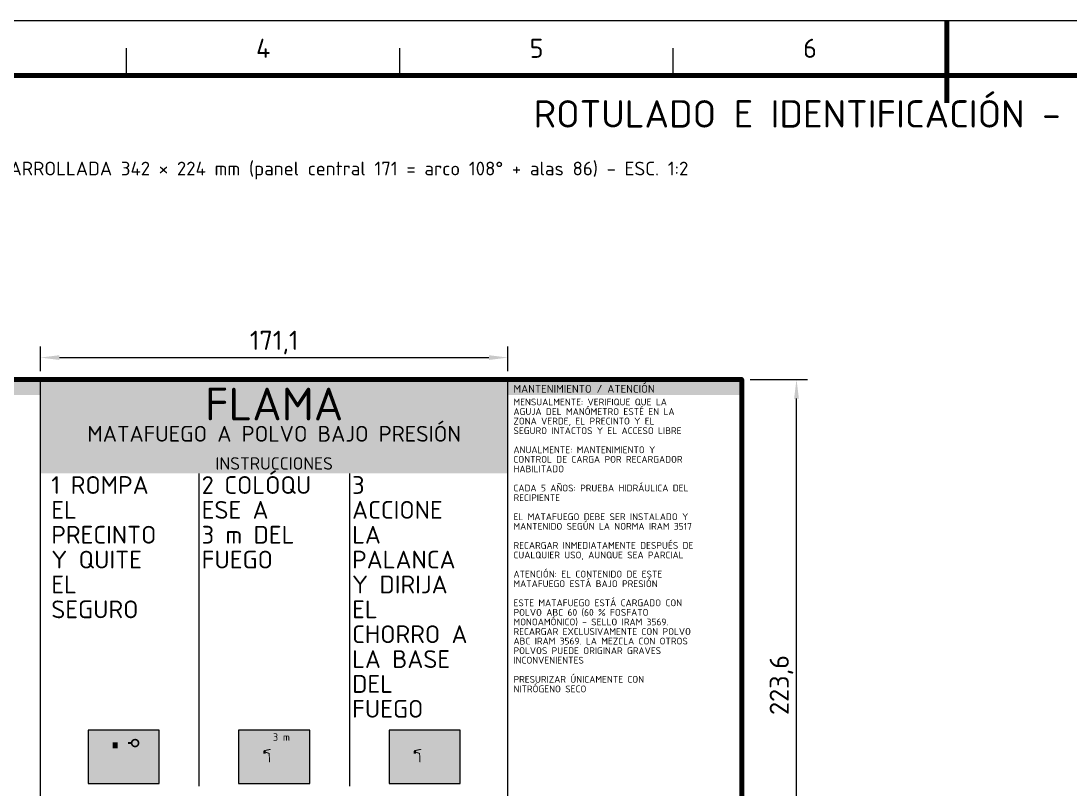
# Model space of a CAD drawing. Header units: millimetres. Extents: x 0 to 2208, y 0 to 420.
# Drawn here: x 1741.7 to 1933.6, y 279.5 to 420 of the extents above; entities that cross this region are included whole.
import ezdxf
from ezdxf.enums import TextEntityAlignment as Align

# ---------------------------------------------------------------- set-up
doc = ezdxf.new("R2010")
doc.units = ezdxf.units.MM
for name, color, linetype, lineweight in [('01-VISIBLE', 7, 'CONTINUOUS', 70), ('04-COTA', 3, 'CONTINUOUS', 18), ('06-TEXTO', 7, 'CONTINUOUS', 25), ('07-RECUADRO', 7, 'CONTINUOUS', 70), ('08-FINA', 5, 'CONTINUOUS', 18), ('13-GRAFICA', 30, 'CONTINUOUS', 18)]:
    doc.layers.add(name, color=color, linetype=linetype, lineweight=lineweight)
doc.styles.add('ISO3098', font='isocpeur.ttf')
doc.dimstyles.new('FLAMA-IRAM', dxfattribs={"dimtxt": 3.5, "dimasz": 3.5, "dimexe": 2, "dimexo": 1.5, "dimgap": 1, "dimtad": 1, "dimdec": 1, "dimtxsty": 'ISO3098', "dimblk": 'IRAM_FLECHA', "dimblk1": 'IRAM_FLECHA', "dimblk2": 'IRAM_FLECHA', "dimcen": 2.5, "dimclrd": 256, "dimclre": 256, "dimclrt": 256, "dimazin": 3, "dimtfac": 1, "dimtmove": 0, "dimatfit": 3, "dimlwd": 18, "dimlwe": 18})

# ---------------------------------------------------------------- blocks, each defined once
blk = doc.blocks.new('IRAM_FLECHA')
blk.add_solid([(0, 0), (-1, 0.125), (-1, -0.125)])

msp = doc.modelspace()

# ---------------------------------------------------------------- hatches: boundary and pattern name
at = {"layer": '13-GRAFICA', "true_color": 0xc81e2d}
h = msp.add_hatch(color=7, dxfattribs=at)
h.dxf.hatch_style = 1
h.paths.add_polyline_path([(1745.235, 351.574), (1745.235, 354.412), (1702.47, 354.412), (1702.47, 351.574)])
h = msp.add_hatch(color=7, dxfattribs=at)
h.dxf.hatch_style = 1
h.paths.add_polyline_path([(1830.765, 340.858), (1830.765, 354.412), (1745.235, 354.412), (1745.235, 340.858)])
h = msp.add_hatch(color=7, dxfattribs=at)
h.dxf.hatch_style = 1
h.paths.add_polyline_path([(1873.53, 351.574), (1873.53, 354.412), (1830.765, 354.412), (1830.765, 351.574)])
at = {"layer": '13-GRAFICA', "true_color": 0xffd200}
h = msp.add_hatch(color=7, dxfattribs=at)
h.dxf.hatch_style = 1
h.paths.add_polyline_path([(1830.765, 337.218), (1830.765, 340.858), (1745.235, 340.858), (1745.235, 337.218)])
at = {"layer": '13-GRAFICA', "true_color": 0xffffff}
h = msp.add_hatch(color=7, dxfattribs=at)
h.dxf.hatch_style = 1
h.paths.add_polyline_path([(1766.99, 280.468), (1766.99, 290.218), (1753.99, 290.218), (1753.99, 280.468)])
h = msp.add_hatch(color=7, dxfattribs=at)
h.dxf.hatch_style = 1
h.paths.add_polyline_path([(1794.5, 280.468), (1794.5, 290.218), (1781.5, 290.218), (1781.5, 280.468)])
h = msp.add_hatch(color=7, dxfattribs=at)
h.dxf.hatch_style = 1
h.paths.add_polyline_path([(1822.01, 280.468), (1822.01, 290.218), (1809.01, 290.218), (1809.01, 280.468)])
at = {"layer": '13-GRAFICA', "true_color": 0xcba23e}
h = msp.add_hatch(color=7, dxfattribs=at)
h.dxf.hatch_style = 1
h.paths.add_polyline_path([(1758.474, 286.918), (1758.474, 287.983), (1759.386, 287.983), (1759.386, 286.918)])
at = {"layer": '13-GRAFICA', "true_color": 0x191919}
h = msp.add_hatch(color=7, dxfattribs=at)
h.dxf.hatch_style = 1
h.paths.add_polyline_path([(1761.189, 288.856), (1761.208, 288.857), (1761.227, 288.857), (1761.245, 288.854), (1761.263, 288.85), (1761.281, 288.844), (1761.298, 288.837), (1761.314, 288.827), (1761.329, 288.817), (1761.343, 288.804), (1761.356, 288.791), (1761.368, 288.776), (1761.377, 288.76), (1761.386, 288.743), (1761.392, 288.726), (1761.397, 288.708), (1761.4, 288.69), (1761.402, 288.671), (1761.401, 288.652), (1761.399, 288.634), (1761.395, 288.616), (1761.389, 288.598), (1761.381, 288.581), (1761.372, 288.565), (1761.361, 288.55), (1761.349, 288.535), (1761.335, 288.523), (1761.32, 288.511), (1761.304, 288.501), (1761.288, 288.493), (1761.27, 288.486), (1761.252, 288.482), (1758.819, 287.949), (1758.8, 287.946), (1758.782, 287.945), (1758.763, 287.945), (1758.744, 287.948), (1758.726, 287.952), (1758.709, 287.958), (1758.692, 287.966), (1758.675, 287.975), (1758.66, 287.986), (1758.646, 287.998), (1758.633, 288.012), (1758.622, 288.026), (1758.612, 288.042), (1758.604, 288.059), (1758.597, 288.076), (1758.592, 288.094), (1758.589, 288.113), (1758.588, 288.131), (1758.588, 288.15), (1758.591, 288.169), (1758.595, 288.187), (1758.601, 288.204), (1758.609, 288.221), (1758.618, 288.238), (1758.629, 288.253), (1758.641, 288.267), (1758.655, 288.28), (1758.669, 288.291), (1758.685, 288.301), (1758.702, 288.309), (1758.719, 288.316), (1758.737, 288.321), (1761.171, 288.853)])
at = {"layer": '13-GRAFICA', "true_color": 0xffd200}
h = msp.add_hatch(color=7, dxfattribs=at)
h.dxf.hatch_style = 1
h.paths.add_polyline_path([(1761.27, 287.683), (1761.27, 288.073), (1762.05, 288.073), (1762.05, 287.683)])
at = {"layer": '13-GRAFICA', "true_color": 0x191919}
h = msp.add_hatch(color=7, dxfattribs=at)
h.dxf.hatch_style = 1
h.paths.add_polyline_path([(1762.075, 287.275), (1762.019, 287.326), (1761.967, 287.383), (1761.922, 287.444), (1761.882, 287.51), (1761.849, 287.579), (1761.824, 287.651), (1761.805, 287.725), (1761.794, 287.801), (1761.79, 287.878), (1761.794, 287.954), (1761.805, 288.03), (1761.824, 288.104), (1761.849, 288.176), (1761.882, 288.245), (1761.922, 288.311), (1761.967, 288.372), (1762.019, 288.429), (1762.075, 288.481), (1762.083, 288.486), (1762.083, 287.878), (1762.083, 287.269)])
h = msp.add_hatch(color=7, dxfattribs=at)
h.dxf.hatch_style = 1
h.paths.add_polyline_path([(1762.137, 288.526), (1762.202, 288.565), (1762.272, 288.598), (1762.344, 288.624), (1762.418, 288.643), (1762.494, 288.654), (1762.57, 288.658), (1762.647, 288.654), (1762.722, 288.643), (1762.796, 288.624), (1762.869, 288.598), (1762.938, 288.565), (1763.003, 288.526), (1763.058, 288.486), (1763.058, 287.878), (1763.055, 287.925), (1763.048, 287.973), (1763.037, 288.019), (1763.02, 288.064), (1763, 288.107), (1762.975, 288.148), (1762.947, 288.187), (1762.915, 288.222), (1762.879, 288.254), (1762.841, 288.283), (1762.8, 288.308), (1762.757, 288.328), (1762.712, 288.344), (1762.665, 288.356), (1762.618, 288.363), (1762.57, 288.365), (1762.522, 288.363), (1762.475, 288.356), (1762.429, 288.344), (1762.383, 288.328), (1762.34, 288.308), (1762.299, 288.283), (1762.261, 288.254), (1762.225, 288.222), (1762.193, 288.187), (1762.165, 288.148), (1762.14, 288.107), (1762.12, 288.064), (1762.104, 288.019), (1762.092, 287.973), (1762.085, 287.925), (1762.083, 287.878), (1762.083, 288.486)])
h = msp.add_hatch(color=7, dxfattribs=at)
h.dxf.hatch_style = 1
h.paths.add_polyline_path([(1763.003, 287.229), (1762.938, 287.19), (1762.869, 287.157), (1762.796, 287.131), (1762.722, 287.113), (1762.647, 287.101), (1762.57, 287.098), (1762.494, 287.101), (1762.418, 287.113), (1762.344, 287.131), (1762.272, 287.157), (1762.202, 287.19), (1762.137, 287.229), (1762.083, 287.269), (1762.083, 287.878), (1762.085, 287.83), (1762.092, 287.782), (1762.104, 287.736), (1762.12, 287.691), (1762.14, 287.648), (1762.165, 287.607), (1762.193, 287.568), (1762.225, 287.533), (1762.261, 287.501), (1762.299, 287.472), (1762.34, 287.448), (1762.383, 287.427), (1762.429, 287.411), (1762.475, 287.399), (1762.522, 287.392), (1762.57, 287.39), (1762.618, 287.392), (1762.665, 287.399), (1762.712, 287.411), (1762.757, 287.427), (1762.8, 287.448), (1762.841, 287.472), (1762.879, 287.501), (1762.915, 287.533), (1762.947, 287.568), (1762.975, 287.607), (1763, 287.648), (1763.02, 287.691), (1763.037, 287.736), (1763.048, 287.782), (1763.055, 287.83), (1763.058, 287.878), (1763.058, 287.269)])
h = msp.add_hatch(color=7, dxfattribs=at)
h.dxf.hatch_style = 1
h.paths.add_polyline_path([(1763.316, 287.651), (1763.291, 287.579), (1763.258, 287.51), (1763.219, 287.444), (1763.173, 287.383), (1763.122, 287.326), (1763.065, 287.275), (1763.058, 287.269), (1763.058, 287.878), (1763.058, 288.486), (1763.065, 288.481), (1763.122, 288.429), (1763.173, 288.372), (1763.219, 288.311), (1763.258, 288.245), (1763.291, 288.176), (1763.316, 288.104), (1763.335, 288.03), (1763.346, 287.954), (1763.35, 287.878), (1763.346, 287.801), (1763.335, 287.725)])
at = {"layer": '13-GRAFICA', "true_color": 0xc81e2d}
h = msp.add_hatch(color=7, dxfattribs=at)
h.dxf.hatch_style = 1
h.paths.add_polyline_path([(1763.593, 287.708), (1763.577, 287.71), (1763.561, 287.714), (1763.545, 287.72), (1763.53, 287.727), (1763.515, 287.736), (1763.502, 287.746), (1763.489, 287.757), (1763.478, 287.769), (1763.468, 287.783), (1763.46, 287.797), (1763.452, 287.812), (1763.447, 287.828), (1763.443, 287.844), (1763.44, 287.861), (1763.439, 287.878), (1763.44, 287.894), (1763.443, 287.911), (1763.447, 287.927), (1763.452, 287.943), (1763.46, 287.958), (1763.468, 287.972), (1763.478, 287.986), (1763.489, 287.998), (1763.502, 288.009), (1763.515, 288.019), (1763.53, 288.028), (1763.545, 288.035), (1763.561, 288.041), (1763.577, 288.045), (1763.593, 288.047), (1763.61, 288.048), (1765.43, 288.048), (1765.43, 288.365), (1766.21, 287.878), (1765.43, 287.39), (1765.43, 287.707), (1763.61, 287.707)])
at = {"layer": '13-GRAFICA', "true_color": 0x191919}
h = msp.add_hatch(color=7, dxfattribs=at)
h.dxf.hatch_style = 1
h.paths.add_polyline_path([(1784.46, 281.467), (1784.461, 281.437), (1784.459, 281.407), (1784.454, 281.378), (1784.446, 281.349), (1784.435, 281.321), (1784.422, 281.294), (1784.406, 281.269), (1784.388, 281.245), (1784.368, 281.223), (1784.345, 281.204), (1784.321, 281.186), (1784.295, 281.172), (1784.268, 281.159), (1784.239, 281.15), (1784.21, 281.143), (1784.181, 281.139), (1784.151, 281.138), (1784.121, 281.14), (1784.092, 281.145), (1784.063, 281.153), (1784.035, 281.164), (1784.008, 281.177), (1783.983, 281.193), (1783.959, 281.211), (1783.937, 281.232), (1783.918, 281.254), (1783.9, 281.278), (1783.886, 281.304), (1783.873, 281.332), (1783.864, 281.36), (1783.206, 283.686), (1782.705, 281.378), (1782.697, 281.349), (1782.686, 281.321), (1782.673, 281.294), (1782.657, 281.269), (1782.639, 281.245), (1782.619, 281.224), (1782.596, 281.204), (1782.572, 281.187), (1782.546, 281.172), (1782.519, 281.16), (1782.491, 281.15), (1782.461, 281.143), (1782.432, 281.139), (1782.402, 281.138), (1782.372, 281.14), (1782.343, 281.145), (1782.314, 281.153), (1782.286, 281.164), (1782.259, 281.177), (1782.234, 281.193), (1782.21, 281.211), (1782.189, 281.231), (1782.169, 281.254), (1782.152, 281.278), (1782.137, 281.304), (1782.124, 281.331), (1782.115, 281.359), (1782.108, 281.389), (1782.104, 281.418), (1782.103, 281.448), (1782.105, 281.478), (1782.11, 281.507), (1782.81, 284.725), (1782.807, 284.729), (1782.788, 284.766), (1782.773, 284.804), (1782.761, 284.843), (1782.754, 284.884), (1782.75, 284.924), (1782.75, 284.965), (1782.902, 287.551), (1782.907, 287.592), (1782.915, 287.632), (1782.928, 287.671), (1782.944, 287.709), (1782.963, 287.745), (1782.986, 287.779), (1783.013, 287.81), (1783.042, 287.839), (1783.074, 287.865), (1783.108, 287.887), (1783.145, 287.906), (1783.146, 287.907), (1783.118, 287.933), (1783.078, 287.977), (1783.042, 288.025), (1783.012, 288.076), (1782.986, 288.13), (1782.966, 288.187), (1782.951, 288.244), (1782.943, 288.304), (1782.94, 288.363), (1782.943, 288.423), (1782.951, 288.482), (1782.966, 288.54), (1782.986, 288.596), (1783.012, 288.65), (1783.042, 288.701), (1783.078, 288.749), (1783.118, 288.793), (1783.162, 288.833), (1783.21, 288.869), (1783.261, 288.9), (1783.315, 288.925), (1783.372, 288.945), (1783.429, 288.96), (1783.489, 288.969), (1783.548, 288.972), (1783.608, 288.969), (1783.667, 288.96), (1783.725, 288.945), (1783.781, 288.925), (1783.835, 288.9), (1783.886, 288.869), (1783.934, 288.833), (1783.978, 288.793), (1784.018, 288.749), (1784.054, 288.701), (1784.085, 288.65), (1784.11, 288.596), (1784.13, 288.54), (1784.145, 288.482), (1784.154, 288.423), (1784.157, 288.363), (1784.154, 288.304), (1784.145, 288.244), (1784.13, 288.187), (1784.11, 288.13), (1784.085, 288.076), (1784.054, 288.025), (1784.018, 287.977), (1783.978, 287.933), (1783.934, 287.893), (1783.886, 287.857), (1783.835, 287.827), (1783.781, 287.801), (1783.725, 287.781), (1783.667, 287.766), (1783.663, 287.766), (1783.681, 287.738), (1783.7, 287.702), (1783.715, 287.664), (1783.727, 287.624), (1783.734, 287.584), (1783.738, 287.543), (1783.738, 287.502), (1783.704, 286.929), (1784.413, 285.947), (1785.341, 286.079), (1785.363, 286.081), (1785.386, 286.081), (1785.408, 286.079), (1785.43, 286.075), (1785.451, 286.068), (1785.472, 286.059), (1785.492, 286.049), (1785.51, 286.036), (1785.527, 286.022), (1785.543, 286.006), (1785.557, 285.988), (1785.57, 285.97), (1785.58, 285.95), (1785.589, 285.929), (1785.595, 285.908), (1785.599, 285.886), (1785.601, 285.863), (1785.601, 285.841), (1785.599, 285.819), (1785.594, 285.797), (1785.588, 285.775), (1785.579, 285.755), (1785.568, 285.735), (1785.556, 285.717), (1785.542, 285.699), (1785.526, 285.684), (1785.508, 285.67), (1785.49, 285.657), (1785.47, 285.647), (1785.449, 285.638), (1785.428, 285.632), (1785.406, 285.628), (1784.341, 285.476), (1784.318, 285.473), (1784.296, 285.474), (1784.274, 285.476), (1784.251, 285.481), (1784.23, 285.487), (1784.209, 285.496), (1784.189, 285.507), (1784.171, 285.52), (1784.154, 285.534), (1784.138, 285.55), (1784.124, 285.568), (1783.661, 286.208), (1783.585, 284.916), (1783.581, 284.876), (1783.573, 284.835), (1783.56, 284.796), (1783.544, 284.758), (1783.539, 284.748), (1784.449, 281.525), (1784.456, 281.496)])
h = msp.add_hatch(color=7, dxfattribs=at)
h.dxf.hatch_style = 1
h.paths.add_polyline_path([(1811.97, 281.467), (1811.971, 281.437), (1811.969, 281.407), (1811.964, 281.378), (1811.956, 281.349), (1811.945, 281.321), (1811.932, 281.294), (1811.916, 281.269), (1811.898, 281.245), (1811.877, 281.223), (1811.855, 281.204), (1811.831, 281.186), (1811.805, 281.172), (1811.778, 281.159), (1811.749, 281.15), (1811.72, 281.143), (1811.691, 281.139), (1811.661, 281.138), (1811.631, 281.14), (1811.601, 281.145), (1811.573, 281.153), (1811.545, 281.164), (1811.518, 281.177), (1811.493, 281.193), (1811.469, 281.211), (1811.447, 281.232), (1811.428, 281.254), (1811.41, 281.278), (1811.396, 281.304), (1811.383, 281.332), (1811.374, 281.36), (1810.716, 283.686), (1810.215, 281.378), (1810.207, 281.349), (1810.196, 281.321), (1810.183, 281.294), (1810.167, 281.269), (1810.149, 281.245), (1810.129, 281.224), (1810.106, 281.204), (1810.082, 281.187), (1810.056, 281.172), (1810.029, 281.16), (1810, 281.15), (1809.971, 281.143), (1809.942, 281.139), (1809.912, 281.138), (1809.882, 281.14), (1809.853, 281.145), (1809.824, 281.153), (1809.796, 281.164), (1809.769, 281.177), (1809.744, 281.193), (1809.72, 281.211), (1809.698, 281.231), (1809.679, 281.254), (1809.661, 281.278), (1809.647, 281.304), (1809.634, 281.331), (1809.625, 281.359), (1809.618, 281.389), (1809.614, 281.418), (1809.613, 281.448), (1809.615, 281.478), (1809.62, 281.507), (1810.32, 284.725), (1810.317, 284.729), (1810.298, 284.766), (1810.283, 284.804), (1810.271, 284.843), (1810.264, 284.884), (1810.26, 284.924), (1810.26, 284.965), (1810.412, 287.551), (1810.417, 287.592), (1810.425, 287.632), (1810.438, 287.671), (1810.454, 287.709), (1810.473, 287.745), (1810.496, 287.779), (1810.523, 287.81), (1810.552, 287.839), (1810.584, 287.865), (1810.618, 287.887), (1810.655, 287.906), (1810.656, 287.907), (1810.628, 287.933), (1810.588, 287.977), (1810.552, 288.025), (1810.522, 288.076), (1810.496, 288.13), (1810.476, 288.187), (1810.461, 288.244), (1810.453, 288.304), (1810.45, 288.363), (1810.453, 288.423), (1810.461, 288.482), (1810.476, 288.54), (1810.496, 288.596), (1810.522, 288.65), (1810.552, 288.701), (1810.588, 288.749), (1810.628, 288.793), (1810.672, 288.833), (1810.72, 288.869), (1810.771, 288.9), (1810.825, 288.925), (1810.881, 288.945), (1810.939, 288.96), (1810.998, 288.969), (1811.058, 288.972), (1811.118, 288.969), (1811.177, 288.96), (1811.235, 288.945), (1811.291, 288.925), (1811.345, 288.9), (1811.396, 288.869), (1811.444, 288.833), (1811.488, 288.793), (1811.528, 288.749), (1811.564, 288.701), (1811.595, 288.65), (1811.62, 288.596), (1811.64, 288.54), (1811.655, 288.482), (1811.664, 288.423), (1811.667, 288.363), (1811.664, 288.304), (1811.655, 288.244), (1811.64, 288.187), (1811.62, 288.13), (1811.595, 288.076), (1811.564, 288.025), (1811.528, 287.977), (1811.488, 287.933), (1811.444, 287.893), (1811.396, 287.857), (1811.345, 287.827), (1811.291, 287.801), (1811.235, 287.781), (1811.177, 287.766), (1811.173, 287.766), (1811.191, 287.738), (1811.21, 287.702), (1811.225, 287.664), (1811.237, 287.624), (1811.244, 287.584), (1811.248, 287.543), (1811.248, 287.502), (1811.214, 286.929), (1811.923, 285.947), (1812.851, 286.079), (1812.873, 286.081), (1812.896, 286.081), (1812.918, 286.079), (1812.94, 286.075), (1812.961, 286.068), (1812.982, 286.059), (1813.002, 286.049), (1813.02, 286.036), (1813.037, 286.022), (1813.053, 286.006), (1813.067, 285.988), (1813.08, 285.97), (1813.09, 285.95), (1813.099, 285.929), (1813.105, 285.908), (1813.109, 285.886), (1813.111, 285.863), (1813.111, 285.841), (1813.109, 285.819), (1813.104, 285.797), (1813.098, 285.775), (1813.089, 285.755), (1813.078, 285.735), (1813.066, 285.717), (1813.052, 285.699), (1813.036, 285.684), (1813.018, 285.67), (1813, 285.657), (1812.98, 285.647), (1812.959, 285.638), (1812.938, 285.632), (1812.916, 285.628), (1811.851, 285.476), (1811.828, 285.473), (1811.806, 285.474), (1811.783, 285.476), (1811.761, 285.481), (1811.74, 285.487), (1811.719, 285.496), (1811.699, 285.507), (1811.681, 285.52), (1811.663, 285.534), (1811.648, 285.55), (1811.634, 285.568), (1811.171, 286.208), (1811.095, 284.916), (1811.091, 284.876), (1811.083, 284.835), (1811.07, 284.796), (1811.054, 284.758), (1811.048, 284.748), (1811.959, 281.525), (1811.966, 281.496)])
at = {"layer": '13-GRAFICA', "true_color": 0xb21820}
h = msp.add_hatch(color=7, dxfattribs=at)
h.dxf.hatch_style = 1
h.paths.add_polyline_path([(1757.637, 281.443), (1757.637, 286.158), (1757.643, 286.246), (1757.662, 286.334), (1757.693, 286.42), (1757.736, 286.504), (1757.79, 286.584), (1757.855, 286.66), (1757.931, 286.732), (1758.016, 286.798), (1758.11, 286.857), (1758.212, 286.91), (1758.321, 286.956), (1758.435, 286.994), (1758.555, 287.024), (1758.678, 287.045), (1758.803, 287.058), (1758.93, 287.063), (1759.057, 287.058), (1759.182, 287.045), (1759.305, 287.024), (1759.425, 286.994), (1759.539, 286.956), (1759.648, 286.91), (1759.75, 286.857), (1759.844, 286.798), (1759.929, 286.732), (1760.005, 286.66), (1760.07, 286.584), (1760.124, 286.504), (1760.167, 286.42), (1760.198, 286.334), (1760.217, 286.246), (1760.223, 286.158), (1760.223, 281.443)])
at = {"layer": '13-GRAFICA', "true_color": 0x191919}
h = msp.add_hatch(color=7, dxfattribs=at)
h.dxf.hatch_style = 1
h.paths.add_polyline_path([(1760.833, 287.244), (1760.85, 287.235), (1760.866, 287.225), (1760.881, 287.213), (1760.895, 287.2), (1760.907, 287.185), (1760.918, 287.169), (1760.927, 287.152), (1760.934, 287.135), (1760.94, 287.117), (1760.943, 287.098), (1760.945, 287.079), (1761.097, 283.733), (1761.097, 283.714), (1761.095, 283.696), (1761.092, 283.677), (1761.086, 283.659), (1761.079, 283.642), (1761.07, 283.626), (1761.06, 283.61), (1761.048, 283.596), (1761.035, 283.583), (1761.02, 283.571), (1761.004, 283.561), (1760.988, 283.552), (1760.971, 283.545), (1760.953, 283.54), (1760.935, 283.536), (1760.916, 283.534), (1760.897, 283.534), (1760.879, 283.536), (1760.86, 283.54), (1760.843, 283.545), (1760.825, 283.553), (1760.809, 283.561), (1760.794, 283.572), (1760.779, 283.584), (1760.766, 283.597), (1760.754, 283.611), (1760.744, 283.627), (1760.735, 283.643), (1760.728, 283.661), (1760.723, 283.679), (1760.719, 283.697), (1760.717, 283.715), (1760.571, 286.931), (1759.326, 287.346), (1759.309, 287.353), (1759.292, 287.361), (1759.276, 287.371), (1759.262, 287.383), (1759.248, 287.396), (1759.236, 287.41), (1759.225, 287.425), (1759.216, 287.442), (1759.209, 287.459), (1759.203, 287.476), (1759.199, 287.495), (1759.197, 287.513), (1759.196, 287.532), (1759.198, 287.55), (1759.201, 287.569), (1759.206, 287.587), (1759.213, 287.604), (1759.221, 287.621), (1759.231, 287.636), (1759.243, 287.651), (1759.256, 287.665), (1759.27, 287.677), (1759.285, 287.687), (1759.301, 287.697), (1759.318, 287.704), (1759.336, 287.71), (1759.354, 287.714), (1759.373, 287.716), (1759.392, 287.717), (1759.41, 287.715), (1759.429, 287.712), (1759.446, 287.707), (1760.815, 287.251)])
at = {"layer": '13-GRAFICA', "true_color": 0xb21820}
h = msp.add_hatch(color=7, dxfattribs=at)
h.dxf.hatch_style = 1
h.paths.add_polyline_path([(1785.648, 283.393), (1785.648, 285.569), (1785.651, 285.61), (1785.66, 285.65), (1785.674, 285.69), (1785.694, 285.729), (1785.719, 285.766), (1785.749, 285.801), (1785.784, 285.834), (1785.823, 285.864), (1785.866, 285.892), (1785.913, 285.916), (1785.964, 285.937), (1786.017, 285.955), (1786.072, 285.969), (1786.129, 285.978), (1786.187, 285.984), (1786.245, 285.986), (1786.303, 285.984), (1786.361, 285.978), (1786.418, 285.969), (1786.473, 285.955), (1786.526, 285.937), (1786.577, 285.916), (1786.624, 285.892), (1786.667, 285.864), (1786.706, 285.834), (1786.741, 285.801), (1786.771, 285.766), (1786.796, 285.729), (1786.816, 285.69), (1786.83, 285.65), (1786.839, 285.61), (1786.842, 285.569), (1786.842, 283.393)])
at = {"layer": '13-GRAFICA', "true_color": 0xcba23e}
h = msp.add_hatch(color=7, dxfattribs=at)
h.dxf.hatch_style = 1
h.paths.add_polyline_path([(1786.034, 285.92), (1786.034, 286.411), (1786.456, 286.411), (1786.456, 285.92)])
at = {"layer": '13-GRAFICA', "true_color": 0x191919}
h = msp.add_hatch(color=7, dxfattribs=at)
h.dxf.hatch_style = 1
h.paths.add_polyline_path([(1787.288, 286.814), (1787.296, 286.815), (1787.305, 286.815), (1787.313, 286.813), (1787.322, 286.812), (1787.33, 286.809), (1787.338, 286.805), (1787.345, 286.801), (1787.352, 286.796), (1787.359, 286.79), (1787.365, 286.784), (1787.37, 286.777), (1787.375, 286.77), (1787.378, 286.762), (1787.381, 286.754), (1787.384, 286.746), (1787.385, 286.737), (1787.386, 286.729), (1787.385, 286.72), (1787.384, 286.712), (1787.382, 286.703), (1787.38, 286.695), (1787.376, 286.687), (1787.372, 286.68), (1787.367, 286.673), (1787.361, 286.666), (1787.355, 286.66), (1787.348, 286.655), (1787.341, 286.651), (1787.333, 286.647), (1787.325, 286.644), (1787.317, 286.641), (1786.194, 286.396), (1786.185, 286.394), (1786.176, 286.394), (1786.168, 286.394), (1786.159, 286.395), (1786.151, 286.397), (1786.143, 286.4), (1786.135, 286.403), (1786.127, 286.408), (1786.12, 286.413), (1786.114, 286.418), (1786.108, 286.424), (1786.103, 286.431), (1786.098, 286.439), (1786.094, 286.446), (1786.091, 286.454), (1786.089, 286.463), (1786.088, 286.471), (1786.087, 286.48), (1786.087, 286.488), (1786.088, 286.497), (1786.09, 286.505), (1786.093, 286.513), (1786.097, 286.521), (1786.101, 286.529), (1786.106, 286.536), (1786.112, 286.542), (1786.118, 286.548), (1786.125, 286.553), (1786.132, 286.558), (1786.14, 286.562), (1786.148, 286.565), (1786.156, 286.567), (1787.279, 286.813)])
h = msp.add_hatch(color=7, dxfattribs=at)
h.dxf.hatch_style = 1
h.paths.add_polyline_path([(1786.83, 287.585), (1791.835, 287.585), (1791.835, 287.78), (1792.225, 287.585), (1792.42, 287.585), (1792.43, 287.585), (1792.439, 287.583), (1792.448, 287.581), (1792.457, 287.578), (1792.466, 287.574), (1792.474, 287.569), (1792.482, 287.563), (1792.489, 287.557), (1792.495, 287.549), (1792.501, 287.542), (1792.506, 287.534), (1792.51, 287.525), (1792.513, 287.516), (1792.516, 287.507), (1792.517, 287.497), (1792.518, 287.488), (1792.517, 287.478), (1792.516, 287.469), (1792.513, 287.459), (1792.51, 287.45), (1792.506, 287.442), (1792.501, 287.433), (1792.495, 287.426), (1792.489, 287.419), (1792.482, 287.412), (1792.474, 287.407), (1792.466, 287.402), (1792.457, 287.398), (1792.448, 287.394), (1792.439, 287.392), (1792.43, 287.391), (1792.42, 287.39), (1792.225, 287.39), (1791.835, 287.195), (1791.835, 287.39), (1786.83, 287.39), (1786.83, 287.195), (1786.44, 287.39), (1786.245, 287.39), (1786.235, 287.391), (1786.226, 287.392), (1786.217, 287.394), (1786.208, 287.398), (1786.199, 287.402), (1786.191, 287.407), (1786.183, 287.412), (1786.176, 287.419), (1786.17, 287.426), (1786.164, 287.433), (1786.159, 287.442), (1786.155, 287.45), (1786.152, 287.459), (1786.149, 287.469), (1786.148, 287.478), (1786.147, 287.488), (1786.148, 287.497), (1786.149, 287.507), (1786.152, 287.516), (1786.155, 287.525), (1786.159, 287.534), (1786.164, 287.542), (1786.17, 287.549), (1786.176, 287.557), (1786.183, 287.563), (1786.191, 287.569), (1786.199, 287.574), (1786.208, 287.578), (1786.217, 287.581), (1786.226, 287.583), (1786.235, 287.585), (1786.245, 287.585), (1786.44, 287.585), (1786.83, 287.78)])
h = msp.add_hatch(color=7, dxfattribs=at)
h.dxf.hatch_style = 1
h.paths.add_polyline_path([(1787.123, 286.07), (1787.131, 286.066), (1787.139, 286.061), (1787.145, 286.056), (1787.152, 286.05), (1787.157, 286.043), (1787.162, 286.036), (1787.167, 286.028), (1787.17, 286.02), (1787.173, 286.011), (1787.174, 286.003), (1787.175, 285.994), (1787.245, 284.45), (1787.245, 284.441), (1787.244, 284.432), (1787.243, 284.424), (1787.24, 284.416), (1787.237, 284.408), (1787.233, 284.4), (1787.228, 284.393), (1787.222, 284.386), (1787.216, 284.38), (1787.21, 284.375), (1787.202, 284.37), (1787.195, 284.366), (1787.187, 284.363), (1787.179, 284.36), (1787.17, 284.359), (1787.162, 284.358), (1787.153, 284.358), (1787.144, 284.359), (1787.136, 284.361), (1787.128, 284.363), (1787.12, 284.366), (1787.112, 284.37), (1787.105, 284.375), (1787.098, 284.381), (1787.092, 284.387), (1787.087, 284.394), (1787.082, 284.401), (1787.078, 284.408), (1787.075, 284.416), (1787.072, 284.425), (1787.071, 284.433), (1787.07, 284.442), (1787.002, 285.926), (1786.428, 286.117), (1786.42, 286.12), (1786.412, 286.124), (1786.405, 286.129), (1786.398, 286.134), (1786.392, 286.14), (1786.386, 286.147), (1786.381, 286.154), (1786.377, 286.161), (1786.374, 286.169), (1786.371, 286.177), (1786.369, 286.186), (1786.368, 286.194), (1786.368, 286.203), (1786.369, 286.212), (1786.37, 286.22), (1786.372, 286.228), (1786.375, 286.236), (1786.379, 286.244), (1786.384, 286.251), (1786.389, 286.258), (1786.395, 286.264), (1786.402, 286.27), (1786.409, 286.275), (1786.416, 286.279), (1786.424, 286.283), (1786.432, 286.285), (1786.441, 286.287), (1786.449, 286.288), (1786.458, 286.288), (1786.467, 286.288), (1786.475, 286.286), (1786.483, 286.284), (1787.115, 286.073)])
at = {"layer": '13-GRAFICA', "true_color": 0xb21820}
h = msp.add_hatch(color=7, dxfattribs=at)
h.dxf.hatch_style = 1
h.paths.add_polyline_path([(1813.158, 283.393), (1813.158, 285.569), (1813.161, 285.61), (1813.17, 285.65), (1813.184, 285.69), (1813.204, 285.729), (1813.229, 285.766), (1813.259, 285.801), (1813.294, 285.834), (1813.333, 285.864), (1813.376, 285.892), (1813.423, 285.916), (1813.474, 285.937), (1813.527, 285.955), (1813.582, 285.969), (1813.639, 285.978), (1813.696, 285.984), (1813.755, 285.986), (1813.813, 285.984), (1813.871, 285.978), (1813.928, 285.969), (1813.983, 285.955), (1814.036, 285.937), (1814.086, 285.916), (1814.133, 285.892), (1814.177, 285.864), (1814.216, 285.834), (1814.251, 285.801), (1814.281, 285.766), (1814.306, 285.729), (1814.326, 285.69), (1814.34, 285.65), (1814.349, 285.61), (1814.352, 285.569), (1814.352, 283.393)])
at = {"layer": '13-GRAFICA', "true_color": 0xcba23e}
h = msp.add_hatch(color=7, dxfattribs=at)
h.dxf.hatch_style = 1
h.paths.add_polyline_path([(1813.544, 285.92), (1813.544, 286.411), (1813.966, 286.411), (1813.966, 285.92)])
at = {"layer": '13-GRAFICA', "true_color": 0x191919}
h = msp.add_hatch(color=7, dxfattribs=at)
h.dxf.hatch_style = 1
h.paths.add_polyline_path([(1814.798, 286.814), (1814.806, 286.815), (1814.815, 286.815), (1814.823, 286.813), (1814.832, 286.812), (1814.84, 286.809), (1814.848, 286.805), (1814.855, 286.801), (1814.862, 286.796), (1814.869, 286.79), (1814.875, 286.784), (1814.88, 286.777), (1814.885, 286.77), (1814.888, 286.762), (1814.891, 286.754), (1814.894, 286.746), (1814.895, 286.737), (1814.896, 286.729), (1814.895, 286.72), (1814.894, 286.712), (1814.892, 286.703), (1814.89, 286.695), (1814.886, 286.687), (1814.882, 286.68), (1814.877, 286.673), (1814.871, 286.666), (1814.865, 286.66), (1814.858, 286.655), (1814.851, 286.651), (1814.843, 286.647), (1814.835, 286.644), (1814.827, 286.641), (1813.704, 286.396), (1813.695, 286.394), (1813.686, 286.394), (1813.678, 286.394), (1813.669, 286.395), (1813.661, 286.397), (1813.653, 286.4), (1813.645, 286.403), (1813.637, 286.408), (1813.63, 286.413), (1813.624, 286.418), (1813.618, 286.424), (1813.613, 286.431), (1813.608, 286.439), (1813.604, 286.446), (1813.601, 286.454), (1813.599, 286.463), (1813.598, 286.471), (1813.597, 286.48), (1813.597, 286.488), (1813.598, 286.497), (1813.6, 286.505), (1813.603, 286.513), (1813.607, 286.521), (1813.611, 286.529), (1813.616, 286.536), (1813.622, 286.542), (1813.628, 286.548), (1813.635, 286.553), (1813.642, 286.558), (1813.65, 286.562), (1813.658, 286.565), (1813.666, 286.567), (1814.789, 286.813)])
h = msp.add_hatch(color=7, dxfattribs=at)
h.dxf.hatch_style = 1
h.paths.add_polyline_path([(1814.633, 286.07), (1814.641, 286.066), (1814.649, 286.061), (1814.655, 286.056), (1814.662, 286.05), (1814.667, 286.043), (1814.672, 286.036), (1814.676, 286.028), (1814.68, 286.02), (1814.682, 286.011), (1814.684, 286.003), (1814.685, 285.994), (1814.755, 284.45), (1814.755, 284.441), (1814.754, 284.432), (1814.753, 284.424), (1814.75, 284.416), (1814.747, 284.408), (1814.743, 284.4), (1814.738, 284.393), (1814.732, 284.386), (1814.726, 284.38), (1814.72, 284.375), (1814.712, 284.37), (1814.705, 284.366), (1814.697, 284.363), (1814.689, 284.36), (1814.68, 284.359), (1814.672, 284.358), (1814.663, 284.358), (1814.654, 284.359), (1814.646, 284.361), (1814.638, 284.363), (1814.63, 284.366), (1814.622, 284.37), (1814.615, 284.375), (1814.608, 284.381), (1814.602, 284.387), (1814.597, 284.394), (1814.592, 284.401), (1814.588, 284.408), (1814.585, 284.416), (1814.582, 284.425), (1814.581, 284.433), (1814.58, 284.442), (1814.512, 285.926), (1813.938, 286.117), (1813.93, 286.12), (1813.922, 286.124), (1813.915, 286.129), (1813.908, 286.134), (1813.902, 286.14), (1813.896, 286.147), (1813.891, 286.154), (1813.887, 286.161), (1813.884, 286.169), (1813.881, 286.177), (1813.879, 286.186), (1813.878, 286.194), (1813.878, 286.203), (1813.878, 286.212), (1813.88, 286.22), (1813.882, 286.228), (1813.885, 286.236), (1813.889, 286.244), (1813.894, 286.251), (1813.899, 286.258), (1813.905, 286.264), (1813.912, 286.27), (1813.919, 286.275), (1813.926, 286.279), (1813.934, 286.283), (1813.942, 286.285), (1813.951, 286.287), (1813.959, 286.288), (1813.968, 286.288), (1813.977, 286.288), (1813.985, 286.286), (1813.993, 286.284), (1814.625, 286.073)])
at = {"layer": '13-GRAFICA', "true_color": 0xe63c14}
h = msp.add_hatch(color=7, dxfattribs=at)
h.dxf.hatch_style = 1
h.paths.add_polyline_path([(1791.179, 281.32), (1791.167, 281.322), (1791.155, 281.325), (1791.143, 281.33), (1791.132, 281.335), (1791.121, 281.342), (1791.111, 281.35), (1791.102, 281.358), (1791.094, 281.368), (1791.087, 281.378), (1791.081, 281.389), (1791.076, 281.401), (1790.748, 282.302), (1790.745, 282.313), (1790.742, 282.326), (1790.741, 282.338), (1790.741, 282.351), (1790.743, 282.363), (1790.745, 282.375), (1790.749, 282.387), (1790.754, 282.398), (1791.164, 283.217), (1791.169, 283.228), (1791.176, 283.238), (1791.184, 283.247), (1791.193, 283.255), (1791.202, 283.263), (1791.212, 283.269), (1791.223, 283.275), (1791.234, 283.279), (1791.246, 283.282), (1791.257, 283.284), (1791.269, 283.285), (1791.281, 283.285), (1791.293, 283.284), (1791.305, 283.281), (1791.317, 283.278), (1791.328, 283.273), (1791.338, 283.267), (1791.348, 283.26), (1791.357, 283.252), (1791.365, 283.244), (1791.373, 283.234), (1791.38, 283.224), (1791.514, 282.994), (1791.768, 284.011), (1791.772, 284.023), (1791.777, 284.034), (1791.782, 284.045), (1791.789, 284.055), (1791.797, 284.064), (1791.805, 284.073), (1791.815, 284.08), (1791.825, 284.087), (1791.836, 284.093), (1791.847, 284.097), (1791.858, 284.101), (1791.87, 284.103), (1791.882, 284.104), (1791.895, 284.104), (1791.907, 284.103), (1791.919, 284.1), (1791.93, 284.097), (1791.941, 284.092), (1791.952, 284.086), (1791.962, 284.079), (1791.971, 284.072), (1791.98, 284.063), (1791.987, 284.053), (1792.332, 283.576), (1792.544, 285.551), (1792.545, 285.563), (1792.549, 285.575), (1792.553, 285.586), (1792.558, 285.597), (1792.565, 285.608), (1792.572, 285.617), (1792.581, 285.626), (1792.59, 285.634), (1792.6, 285.641), (1792.611, 285.647), (1792.622, 285.652), (1792.633, 285.656), (1792.645, 285.659), (1792.658, 285.66), (1792.67, 285.66), (1792.682, 285.659), (1792.694, 285.657), (1792.706, 285.654), (1792.717, 285.649), (1792.728, 285.643), (1792.738, 285.637), (1792.748, 285.629), (1792.757, 285.62), (1792.764, 285.611), (1792.771, 285.601), (1792.777, 285.59), (1792.782, 285.579), (1792.785, 285.567), (1793.165, 284.014), (1793.379, 284.372), (1793.386, 284.382), (1793.394, 284.392), (1793.402, 284.4), (1793.412, 284.408), (1793.422, 284.414), (1793.432, 284.42), (1793.443, 284.425), (1793.455, 284.428), (1793.467, 284.431), (1793.479, 284.432), (1793.491, 284.432), (1793.503, 284.431), (1793.515, 284.428), (1793.526, 284.425), (1793.537, 284.42), (1793.548, 284.414), (1793.558, 284.408), (1793.567, 284.4), (1793.576, 284.392), (1793.583, 284.382), (1793.59, 284.372), (1793.596, 284.362), (1793.6, 284.35), (1793.604, 284.339), (1794.013, 282.701), (1794.016, 282.69), (1794.017, 282.679), (1794.017, 282.669), (1794.016, 282.658), (1794.015, 282.647), (1793.769, 281.419), (1793.766, 281.407), (1793.762, 281.395), (1793.757, 281.385), (1793.751, 281.374), (1793.743, 281.365), (1793.735, 281.356), (1793.726, 281.348), (1793.717, 281.34), (1793.706, 281.334), (1793.695, 281.329), (1793.684, 281.325), (1793.672, 281.322), (1793.661, 281.32), (1793.649, 281.32), (1791.192, 281.32)])
at = {"layer": '13-GRAFICA', "true_color": 0xffbe00}
h = msp.add_hatch(color=7, dxfattribs=at)
h.dxf.hatch_style = 1
h.paths.add_polyline_path([(1791.737, 281.369), (1791.731, 281.37), (1791.724, 281.372), (1791.718, 281.375), (1791.711, 281.378), (1791.706, 281.382), (1791.7, 281.387), (1791.695, 281.392), (1791.691, 281.398), (1791.687, 281.404), (1791.684, 281.41), (1791.681, 281.417), (1791.501, 281.958), (1791.499, 281.965), (1791.497, 281.972), (1791.497, 281.98), (1791.497, 281.987), (1791.497, 281.995), (1791.499, 282.002), (1791.501, 282.009), (1791.504, 282.016), (1791.729, 282.508), (1791.732, 282.514), (1791.736, 282.52), (1791.74, 282.525), (1791.745, 282.53), (1791.75, 282.535), (1791.756, 282.538), (1791.762, 282.542), (1791.768, 282.544), (1791.774, 282.546), (1791.781, 282.548), (1791.787, 282.548), (1791.794, 282.548), (1791.8, 282.547), (1791.807, 282.546), (1791.813, 282.544), (1791.819, 282.541), (1791.825, 282.537), (1791.83, 282.533), (1791.835, 282.528), (1791.84, 282.523), (1791.844, 282.518), (1791.848, 282.512), (1791.922, 282.373), (1792.062, 282.984), (1792.064, 282.991), (1792.066, 282.997), (1792.069, 283.004), (1792.073, 283.01), (1792.077, 283.016), (1792.082, 283.021), (1792.087, 283.025), (1792.093, 283.029), (1792.099, 283.033), (1792.105, 283.035), (1792.111, 283.038), (1792.118, 283.039), (1792.124, 283.04), (1792.131, 283.04), (1792.138, 283.039), (1792.144, 283.037), (1792.151, 283.035), (1792.157, 283.032), (1792.163, 283.029), (1792.168, 283.025), (1792.173, 283.02), (1792.178, 283.015), (1792.182, 283.009), (1792.372, 282.723), (1792.488, 283.907), (1792.489, 283.915), (1792.491, 283.922), (1792.493, 283.929), (1792.496, 283.935), (1792.5, 283.942), (1792.504, 283.947), (1792.508, 283.953), (1792.513, 283.958), (1792.519, 283.962), (1792.525, 283.965), (1792.531, 283.968), (1792.537, 283.971), (1792.544, 283.972), (1792.551, 283.973), (1792.557, 283.973), (1792.564, 283.973), (1792.571, 283.971), (1792.577, 283.969), (1792.583, 283.967), (1792.589, 283.963), (1792.595, 283.959), (1792.6, 283.954), (1792.605, 283.949), (1792.609, 283.944), (1792.613, 283.937), (1792.616, 283.931), (1792.619, 283.924), (1792.621, 283.917), (1792.829, 282.986), (1792.948, 283.2), (1792.951, 283.206), (1792.956, 283.212), (1792.96, 283.217), (1792.965, 283.222), (1792.971, 283.226), (1792.977, 283.229), (1792.983, 283.232), (1792.989, 283.234), (1792.996, 283.235), (1793.002, 283.236), (1793.009, 283.236), (1793.016, 283.235), (1793.022, 283.234), (1793.028, 283.232), (1793.035, 283.229), (1793.04, 283.226), (1793.046, 283.222), (1793.051, 283.217), (1793.056, 283.212), (1793.06, 283.206), (1793.064, 283.2), (1793.067, 283.194), (1793.069, 283.187), (1793.071, 283.18), (1793.296, 282.198), (1793.298, 282.191), (1793.298, 282.185), (1793.298, 282.178), (1793.298, 282.172), (1793.297, 282.165), (1793.162, 281.428), (1793.16, 281.421), (1793.158, 281.414), (1793.155, 281.408), (1793.152, 281.402), (1793.148, 281.396), (1793.143, 281.39), (1793.139, 281.386), (1793.133, 281.381), (1793.128, 281.378), (1793.122, 281.374), (1793.115, 281.372), (1793.109, 281.37), (1793.102, 281.369), (1793.096, 281.369), (1791.744, 281.369)])
at = {"layer": '13-GRAFICA', "true_color": 0xcdcdd2}
h = msp.add_hatch(color=7, dxfattribs=at)
h.dxf.hatch_style = 1
h.paths.add_polyline_path([(1820.97, 281.638), (1818.11, 281.248), (1814.73, 285.83)])
at = {"layer": '13-GRAFICA', "true_color": 0xe63c14}
h = msp.add_hatch(color=7, dxfattribs=at)
h.dxf.hatch_style = 1
h.paths.add_polyline_path([(1818.689, 281.32), (1818.677, 281.322), (1818.665, 281.325), (1818.653, 281.33), (1818.642, 281.335), (1818.631, 281.342), (1818.621, 281.35), (1818.612, 281.358), (1818.604, 281.368), (1818.597, 281.378), (1818.591, 281.389), (1818.586, 281.401), (1818.258, 282.302), (1818.255, 282.313), (1818.252, 282.326), (1818.251, 282.338), (1818.251, 282.351), (1818.253, 282.363), (1818.255, 282.375), (1818.259, 282.387), (1818.264, 282.398), (1818.673, 283.217), (1818.679, 283.228), (1818.686, 283.238), (1818.694, 283.247), (1818.703, 283.255), (1818.712, 283.263), (1818.722, 283.269), (1818.733, 283.275), (1818.744, 283.279), (1818.756, 283.282), (1818.767, 283.284), (1818.779, 283.285), (1818.791, 283.285), (1818.803, 283.284), (1818.815, 283.281), (1818.826, 283.278), (1818.837, 283.273), (1818.848, 283.267), (1818.858, 283.26), (1818.867, 283.252), (1818.875, 283.244), (1818.883, 283.234), (1818.889, 283.224), (1819.024, 282.994), (1819.278, 284.011), (1819.282, 284.023), (1819.287, 284.034), (1819.292, 284.045), (1819.299, 284.055), (1819.307, 284.064), (1819.315, 284.073), (1819.325, 284.08), (1819.335, 284.087), (1819.346, 284.093), (1819.357, 284.097), (1819.368, 284.101), (1819.38, 284.103), (1819.392, 284.104), (1819.405, 284.104), (1819.417, 284.103), (1819.428, 284.1), (1819.44, 284.097), (1819.451, 284.092), (1819.462, 284.086), (1819.472, 284.079), (1819.481, 284.072), (1819.49, 284.063), (1819.497, 284.053), (1819.842, 283.576), (1820.054, 285.551), (1820.055, 285.563), (1820.059, 285.575), (1820.063, 285.586), (1820.068, 285.597), (1820.075, 285.608), (1820.082, 285.617), (1820.091, 285.626), (1820.1, 285.634), (1820.11, 285.641), (1820.12, 285.647), (1820.132, 285.652), (1820.143, 285.656), (1820.155, 285.659), (1820.167, 285.66), (1820.18, 285.66), (1820.192, 285.659), (1820.204, 285.657), (1820.216, 285.654), (1820.227, 285.649), (1820.238, 285.643), (1820.248, 285.637), (1820.258, 285.629), (1820.266, 285.62), (1820.274, 285.611), (1820.281, 285.601), (1820.287, 285.59), (1820.291, 285.579), (1820.295, 285.567), (1820.674, 284.014), (1820.889, 284.372), (1820.896, 284.382), (1820.904, 284.392), (1820.912, 284.4), (1820.922, 284.408), (1820.932, 284.414), (1820.942, 284.42), (1820.953, 284.425), (1820.965, 284.428), (1820.977, 284.431), (1820.989, 284.432), (1821.001, 284.432), (1821.013, 284.431), (1821.025, 284.428), (1821.036, 284.425), (1821.047, 284.42), (1821.058, 284.414), (1821.068, 284.408), (1821.077, 284.4), (1821.086, 284.392), (1821.093, 284.382), (1821.1, 284.372), (1821.106, 284.362), (1821.11, 284.35), (1821.114, 284.339), (1821.523, 282.701), (1821.526, 282.69), (1821.527, 282.679), (1821.527, 282.669), (1821.526, 282.658), (1821.525, 282.647), (1821.279, 281.419), (1821.276, 281.407), (1821.272, 281.395), (1821.267, 281.385), (1821.261, 281.374), (1821.253, 281.365), (1821.245, 281.356), (1821.236, 281.348), (1821.227, 281.34), (1821.216, 281.334), (1821.205, 281.329), (1821.194, 281.325), (1821.182, 281.322), (1821.17, 281.32), (1821.158, 281.32), (1818.701, 281.32)])
at = {"layer": '13-GRAFICA', "true_color": 0xffbe00}
h = msp.add_hatch(color=7, dxfattribs=at)
h.dxf.hatch_style = 1
h.paths.add_polyline_path([(1819.247, 281.369), (1819.241, 281.37), (1819.234, 281.372), (1819.228, 281.375), (1819.221, 281.378), (1819.216, 281.382), (1819.21, 281.387), (1819.205, 281.392), (1819.201, 281.398), (1819.197, 281.404), (1819.193, 281.41), (1819.191, 281.417), (1819.011, 281.958), (1819.009, 281.965), (1819.007, 281.972), (1819.007, 281.98), (1819.007, 281.987), (1819.007, 281.995), (1819.009, 282.002), (1819.011, 282.009), (1819.014, 282.016), (1819.239, 282.508), (1819.242, 282.514), (1819.246, 282.52), (1819.25, 282.525), (1819.255, 282.53), (1819.26, 282.535), (1819.266, 282.538), (1819.272, 282.542), (1819.278, 282.544), (1819.284, 282.546), (1819.291, 282.548), (1819.297, 282.548), (1819.304, 282.548), (1819.31, 282.547), (1819.317, 282.546), (1819.323, 282.544), (1819.329, 282.541), (1819.335, 282.537), (1819.34, 282.533), (1819.345, 282.528), (1819.35, 282.523), (1819.354, 282.518), (1819.358, 282.512), (1819.432, 282.373), (1819.572, 282.984), (1819.574, 282.991), (1819.576, 282.997), (1819.579, 283.004), (1819.583, 283.01), (1819.587, 283.016), (1819.592, 283.021), (1819.597, 283.025), (1819.603, 283.029), (1819.609, 283.033), (1819.615, 283.035), (1819.621, 283.038), (1819.628, 283.039), (1819.634, 283.04), (1819.641, 283.04), (1819.648, 283.039), (1819.654, 283.037), (1819.661, 283.035), (1819.667, 283.032), (1819.672, 283.029), (1819.678, 283.025), (1819.683, 283.02), (1819.688, 283.015), (1819.692, 283.009), (1819.882, 282.723), (1819.998, 283.907), (1819.999, 283.915), (1820.001, 283.922), (1820.003, 283.929), (1820.006, 283.935), (1820.01, 283.942), (1820.014, 283.947), (1820.018, 283.953), (1820.023, 283.958), (1820.029, 283.962), (1820.035, 283.965), (1820.041, 283.968), (1820.047, 283.971), (1820.054, 283.972), (1820.061, 283.973), (1820.067, 283.973), (1820.074, 283.973), (1820.081, 283.971), (1820.087, 283.969), (1820.093, 283.967), (1820.099, 283.963), (1820.105, 283.959), (1820.11, 283.954), (1820.115, 283.949), (1820.119, 283.944), (1820.123, 283.937), (1820.126, 283.931), (1820.129, 283.924), (1820.131, 283.917), (1820.339, 282.986), (1820.458, 283.2), (1820.461, 283.206), (1820.465, 283.212), (1820.47, 283.217), (1820.475, 283.222), (1820.481, 283.226), (1820.487, 283.229), (1820.493, 283.232), (1820.499, 283.234), (1820.506, 283.235), (1820.512, 283.236), (1820.519, 283.236), (1820.525, 283.235), (1820.532, 283.234), (1820.538, 283.232), (1820.544, 283.229), (1820.55, 283.226), (1820.556, 283.222), (1820.561, 283.217), (1820.566, 283.212), (1820.57, 283.206), (1820.574, 283.2), (1820.577, 283.194), (1820.579, 283.187), (1820.581, 283.18), (1820.806, 282.198), (1820.808, 282.191), (1820.808, 282.185), (1820.808, 282.178), (1820.808, 282.172), (1820.807, 282.165), (1820.672, 281.428), (1820.67, 281.421), (1820.668, 281.414), (1820.665, 281.408), (1820.662, 281.402), (1820.658, 281.396), (1820.653, 281.39), (1820.648, 281.386), (1820.643, 281.381), (1820.637, 281.378), (1820.631, 281.374), (1820.625, 281.372), (1820.619, 281.37), (1820.612, 281.369), (1820.606, 281.369), (1819.254, 281.369)])

# ---------------------------------------------------------------- linework, layer by layer
at = {"layer": '01-VISIBLE'}
msp.add_lwpolyline([(1702.47, 242.588), (1873.53, 242.588), (1873.53, 354.412), (1702.47, 354.412)], close=True, dxfattribs=at)
at = {"layer": '07-RECUADRO'}
msp.add_line((1911, 420), (1911, 405), dxfattribs=at)
msp.add_lwpolyline([(1639, 10), (2198, 10), (2198, 410), (1639, 410)], close=True, dxfattribs=at)
at = {"layer": '08-FINA'}
for p, q in [((1761, 410), (1761, 415)), ((1811, 410), (1811, 415)), ((1861, 410), (1861, 415)), ((1745.235, 245.588), (1745.235, 354.412)), ((1830.765, 245.588), (1830.765, 354.412)), ((1774.245, 337.218), (1774.245, 279.968)), ((1801.755, 337.218), (1801.755, 279.968))]:
    msp.add_line(p, q, dxfattribs=at)
for points in [[(1614, 0), (2208, 0), (2208, 420), (1614, 420)], [(1766.99, 280.468), (1766.99, 290.218), (1753.99, 290.218), (1753.99, 280.468)], [(1794.5, 280.468), (1794.5, 290.218), (1781.5, 290.218), (1781.5, 280.468)], [(1822.01, 280.468), (1822.01, 290.218), (1809.01, 290.218), (1809.01, 280.468)]]:
    msp.add_lwpolyline(points, close=True, dxfattribs=at)

# ---------------------------------------------------------------- texts
at = {"layer": '06-TEXTO', "style": 'ISO3098'}
for s, height, p in [('4', 3.5, (1786, 415)), ('5', 3.5, (1836, 415)), ('6', 3.5, (1886, 415)), ('ROTULADO E IDENTIFICACIÓN - EXTINTOR ABC 10 KG', 5, (1918.5, 403)), ('R1 ETIQUETA DESARROLLADA 342 × 224 mm (panel central 171 = arco 108° + alas 86) - ESC. 1:2', 2.5, (1788, 393))]:
    msp.add_text(s, height=height, dxfattribs=at).set_placement(p, align=Align.MIDDLE_CENTER)
at = {"layer": '13-GRAFICA', "true_color": 0xffffff, "style": 'ISO3098'}
msp.add_text('MANTENIMIENTO / ATENCIÓN', height=1.4375, dxfattribs=at).set_placement((1831.765, 353.412), align=Align.TOP_LEFT)
for s, height, p in [('FLAMA', 6, (1788, 352.912)), ('MATAFUEGO A POLVO BAJO PRESIÓN', 2.89578, (1788, 345.912))]:
    msp.add_text(s, height=height, dxfattribs=at).set_placement(p, align=Align.TOP_CENTER)
at = {"layer": '13-GRAFICA', "true_color": 0x191919, "style": 'ISO3098'}
for s, height, p in [('AGUJA DEL MANÓMETRO ESTÉ EN LA', 1.25, (1831.765, 349.162)), ('MENSUALMENTE: VERIFIQUE QUE LA', 1.25, (1831.765, 350.912)), ('ZONA VERDE, EL PRECINTO Y EL', 1.25, (1831.765, 347.412)), ('SEGURO INTACTOS Y EL ACCESO LIBRE', 1.25, (1831.765, 345.662)), ('ANUALMENTE: MANTENIMIENTO Y', 1.25, (1831.765, 342.162)), ('CONTROL DE CARGA POR RECARGADOR', 1.25, (1831.765, 340.412)), ('COLÓQU', 3.25, (1778.875, 336.718)), ('HABILITADO', 1.25, (1831.765, 338.662)), ('ROMPA', 3.25, (1750.794, 336.718)), ('CADA 5 AÑOS: PRUEBA HIDRÁULICA DEL', 1.25, (1831.765, 335.162)), ('EL', 3.25, (1747.235, 332.168)), ('ESE A', 3.25, (1774.745, 332.168)), ('ACCIONE', 3.25, (1802.255, 332.168)), ('RECIPIENTE', 1.25, (1831.765, 333.412)), ('EL MATAFUEGO DEBE SER INSTALADO Y', 1.25, (1831.765, 329.912)), ('MANTENIDO SEGÚN LA NORMA IRAM 3517', 1.25, (1831.765, 328.162)), ('PRECINTO', 3.25, (1747.235, 327.618)), ('3\xa0m DEL', 3.25, (1774.745, 327.618)), ('LA', 3.25, (1802.255, 327.618)), ('RECARGAR INMEDIATAMENTE DESPUÉS DE', 1.25, (1831.765, 324.662)), ('Y QUITE', 3.25, (1747.235, 323.068)), ('FUEGO', 3.25, (1774.745, 323.068)), ('PALANCA', 3.25, (1802.255, 323.068)), ('CUALQUIER USO, AUNQUE SEA PARCIAL', 1.25, (1831.765, 322.912)), ('EL', 3.25, (1747.235, 318.518)), ('Y DIRIJA', 3.25, (1802.255, 318.518)), ('ATENCIÓN: EL CONTENIDO DE ESTE', 1.25, (1831.765, 319.412)), ('MATAFUEGO ESTÁ BAJO PRESIÓN', 1.25, (1831.765, 317.662)), ('SEGURO', 3.25, (1747.235, 313.968)), ('EL', 3.25, (1802.255, 313.968)), ('ESTE MATAFUEGO ESTÁ CARGADO CON', 1.25, (1831.765, 314.162)), ('POLVO ABC 60 (60 % FOSFATO', 1.25, (1831.765, 312.412)), ('MONOAMÓNICO) - SELLO IRAM 3569.', 1.25, (1831.765, 310.662)), ('CHORRO A', 3.25, (1802.255, 309.418)), ('RECARGAR EXCLUSIVAMENTE CON POLVO', 1.25, (1831.765, 308.912)), ('ABC IRAM 3569. LA MEZCLA CON OTROS', 1.25, (1831.765, 307.162)), ('POLVOS PUEDE ORIGINAR GRAVES', 1.25, (1831.765, 305.412)), ('LA BASE', 3.25, (1802.255, 304.868)), ('INCONVENIENTES', 1.25, (1831.765, 303.662)), ('DEL', 3.25, (1802.255, 300.318)), ('PRESURIZAR ÚNICAMENTE CON', 1.25, (1831.765, 300.162)), ('NITRÓGENO SECO', 1.25, (1831.765, 298.412)), ('FUEGO', 3.25, (1802.255, 295.768))]:
    msp.add_text(s, height=height, dxfattribs=at).set_placement(p, align=Align.TOP_LEFT)
msp.add_text('INSTRUCCIONES', height=2.275, dxfattribs=at).set_placement((1788, 339.038), align=Align.MIDDLE_CENTER)
at = {"layer": '13-GRAFICA', "true_color": 0xc81e2d, "style": 'ISO3098'}
for s, p in [('1', (1747.235, 336.718)), ('2', (1774.745, 336.718)), ('3', (1802.255, 336.718))]:
    msp.add_text(s, height=3.25, dxfattribs=at).set_placement(p, align=Align.TOP_LEFT)
at = {"layer": '13-GRAFICA', "style": 'ISO3098'}
msp.add_text('3 m', height=1.365, dxfattribs=at).set_placement((1789.332, 287.878), align=Align.BOTTOM_CENTER)

# ---------------------------------------------------------------- dimensions: what is measured, and where the dimension line sits
at = {"layer": '04-COTA'}
msp.add_linear_dim(base=(1745.235, 358.412), p1=(1745.235, 354.412), p2=(1830.765, 354.412), dimstyle='FLAMA-IRAM', override={"dimlfac": 2}, dxfattribs=at).render()
msp.add_linear_dim(base=(1883.53, 242.588), p1=(1873.53, 242.588), p2=(1873.53, 354.412), angle=90, dimstyle='FLAMA-IRAM', override={"dimlfac": 2}, dxfattribs=at).render()

doc.saveas('drawing.dxf')
